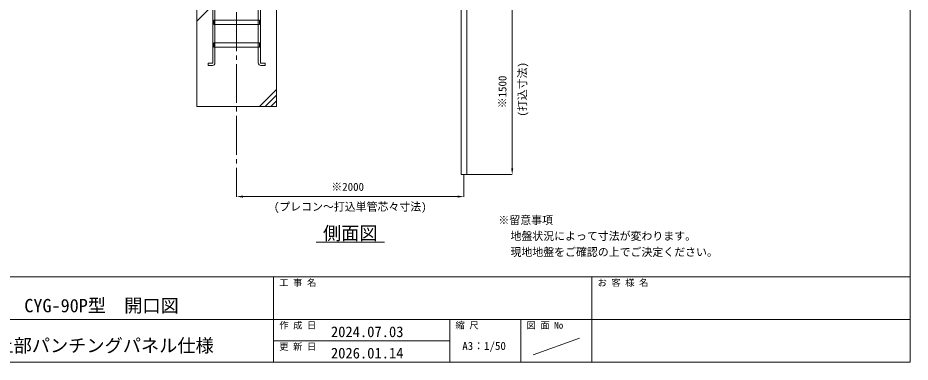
# Model space of a CAD drawing. Units: millimetres, scale not verified. Extents: x 35020 to 55145, y -14438 to 14438.
# Drawn here: x 47295 to 55145, y -14438 to -11409 of the extents above; entities that cross this region are included whole.
import ezdxf
from ezdxf.enums import TextEntityAlignment as Align

# ---------------------------------------------------------------- set-up
doc = ezdxf.new("R2010")
doc.units = ezdxf.units.MM
doc.header["$LTSCALE"] = 38
doc.linetypes.add('CHAIN2', pattern=[12, 9, -1, 1, -1])
doc.linetypes.add('DASHED1', pattern=[1.8, 1.2, -0.6])
for name, color, linetype, lineweight in [('0-9_基礎工事用PCA小', 7, 'Continuous', 18), ('0-A_図面枠', 7, 'Continuous', 18), ('0-B_寸法', 3, 'Continuous', 18), ('0-D_単管', 7, 'Continuous', 18), ('1-3_通芯', 1, 'CHAIN2', 18), ('1-8_文字', 7, 'Continuous', 18)]:
    doc.layers.add(name, color=color, linetype=linetype, lineweight=lineweight)
doc.styles.add('ＭＳ ゴシック', font='')
doc.styles.get('ＭＳ ゴシック').set_extended_font_data('MS Gothic')

msp = doc.modelspace()

# ---------------------------------------------------------------- linework, layer by layer
at = {"layer": '0-9_基礎工事用PCA小'}
for p, q in [((48869.8, -11437.5), (49019.8, -11287.5)), ((49029.32, -11467.5), (49029.32, -11629.5)), ((49410.28, -11467.5), (49410.28, -11629.5)), ((49029.32, -11667.5), (49029.32, -11804.5)), ((49410.28, -11667.5), (49410.28, -11804.5)), ((49569.8, -12037.5), (49419.8, -12187.5)), ((49569.8, -12087.5), (49469.8, -12187.5)), ((49569.8, -12137.5), (49519.8, -12187.5))]:
    msp.add_line(p, q, dxfattribs=at)
at = {"layer": '0-9_基礎工事用PCA小', "color": 4, "linetype": 'DASHED1', "lineweight": 9}
for p, q in [((49029.32, -11429.5), (49029.32, -11467.5)), ((49410.28, -11429.5), (49410.28, -11467.5)), ((49029.32, -11629.5), (49029.32, -11667.5)), ((49410.28, -11629.5), (49410.28, -11667.5))]:
    msp.add_line(p, q, dxfattribs=at)
at = {"layer": '0-9_基礎工事用PCA小'}
for points in [[(48869.8, -12187.5), (49569.8, -12187.5), (49569.8, -11287.5), (48869.8, -11287.5)], [(49019.8, -11429.5), (49419.8, -11429.5), (49419.8, -11467.5), (49019.8, -11467.5)], [(49019.8, -11629.5), (49419.8, -11629.5), (49419.8, -11667.5), (49019.8, -11667.5)]]:
    msp.add_lwpolyline(points, close=True, dxfattribs=at)
for points in [[(49010.28, -11804.45), (49010.28, -11227.5), (49029.32, -11227.5), (49029.32, -11429.5)], [(49429.32, -11804.45), (49429.32, -11227.5), (49410.28, -11227.5), (49410.28, -11429.5)], [(49006.32, -11827.5), (48969.32, -11827.5), (48969.32, -11808.45), (49006.28, -11808.45)], [(49433.28, -11827.5), (49470.28, -11827.5), (49470.28, -11808.45), (49433.33, -11808.45)]]:
    msp.add_lwpolyline(points, dxfattribs=at)
for centre, radius, start, end in [((49006.28, -11804.45), 4, 270, 0), ((49006.32, -11804.5), 23, 270, 0), ((49433.28, -11804.5), 23, 180, 270), ((49433.33, -11804.45), 4, 180, 270)]:
    msp.add_arc(centre, radius, start, end, dxfattribs=at)
at = {"layer": '0-A_図面枠'}
for p, q in [((35019.8, -13687.5), (55144.8, -13687.5)), ((49544.8, -13687.5), (49544.8, -14437.5)), ((52344.8, -13687.5), (52344.8, -14437.5)), ((46744.8, -14062.5), (55144.8, -14062.5)), ((51094.8, -14062.5), (51094.8, -14437.5)), ((51719.8, -14062.5), (51719.8, -14437.5)), ((51094.8, -14250), (49544.8, -14250)), ((51827.78, -14374.38), (52236.83, -14225.62))]:
    msp.add_line(p, q, dxfattribs=at)
msp.add_lwpolyline([(35019.8, -562.5), (55144.8, -562.5), (55144.8, -14437.5), (35019.8, -14437.5)], close=True, dxfattribs=at)
at = {"layer": '0-B_寸法'}
for p, q in [((51644.1, -11342.5), (51644.1, -12732.5)), ((49219.8, -12781.95), (49219.8, -12981.95)), ((51219.8, -12788.5), (51219.8, -12981.95)), ((51245.1, -12787.5), (51645.1, -12787.5)), ((51164.8, -12980.95), (49274.8, -12980.95))]:
    msp.add_line(p, q, dxfattribs=at)
at = {"layer": '0-B_寸法', "color": 91}
for points in [[(51634.93, -12732.5), (51644.1, -12787.5), (51653.28, -12732.5)], [(49274.8, -12971.8), (49219.8, -12980.95), (49274.8, -12990.12)], [(51164.8, -12971.8), (51219.8, -12980.95), (51164.8, -12990.12)]]:
    msp.add_solid(points, dxfattribs=at)
at = {"layer": '0-D_単管'}
msp.add_lwpolyline([(51195.5, -11209.6), (51195.5, -12787.5), (51244.1, -12787.5), (51244.1, -11277.75)], dxfattribs=at)
at = {"layer": '1-3_通芯'}
msp.add_line((49219.8, -5887.5), (49219.8, -12780.95), dxfattribs=at)
at = {"layer": '1-8_文字'}
msp.add_line((49919.8, -13380.95), (50519.8, -13380.95), dxfattribs=at)

# ---------------------------------------------------------------- texts
at = {"layer": '0-A_図面枠', "style": 'ＭＳ ゴシック'}
for s, height, p in [('工 事 名', 58.65, (49594.8, -13785.5)), ('お 客 様 名', 58.65, (52394.8, -13785.5)), ('CYG-90P型\u3000開口図', 117.3, (47352.55, -14034)), ('作 成 日\u3000', 58.65, (49594.8, -14160.5)), ('2024.07.03', 93.84, (50049.53, -14245.4)), ('縮 尺', 58.65, (51144.8, -14160.5)), ('図 面 No', 58.65, (51769.8, -14160.5)), ('上部パンチングパネル仕様', 117.3, (47098.62, -14384.9)), ('更 新 日\u3000', 58.65, (49594.8, -14348)), ('A3：1/50', 70.38, (51205.22, -14351.1)), ('2026.01.14', 93.84, (50049.53, -14432.9))]:
    msp.add_text(s, height=height, dxfattribs=at).set_placement(p, align=Align.BOTTOM_LEFT)
at = {"layer": '0-B_寸法', "style": 'ＭＳ ゴシック'}
for s, p in [('(打込寸法)', (51789.7, -12277.5)), ('※1500', (51614.55, -12204.33))]:
    msp.add_text(s, height=70.38, rotation=90, dxfattribs=at).set_placement(p, align=Align.BOTTOM_LEFT)
for s, p in [('※2000', (50052.98, -12951.4)), ('(プレコン～打込単管芯々寸法)', (49547.8, -13126.55))]:
    msp.add_text(s, height=70.38, dxfattribs=at).set_placement(p, align=Align.BOTTOM_LEFT)
at = {"layer": '1-8_文字', "style": 'ＭＳ ゴシック'}
for s, height, p in [('※留意事項', 70.38, (51522.95, -13244.23)), ('側面図', 117.3, (49979.8, -13396.95)), ('\u3000地盤状況によって寸法が変わります。', 70.38, (51533.18, -13384.58)), ('\u3000現地地盤をご確認の上でご決定ください。', 70.38, (51533.18, -13525.33))]:
    msp.add_text(s, height=height, dxfattribs=at).set_placement(p, align=Align.BOTTOM_LEFT)

doc.saveas('drawing.dxf')
